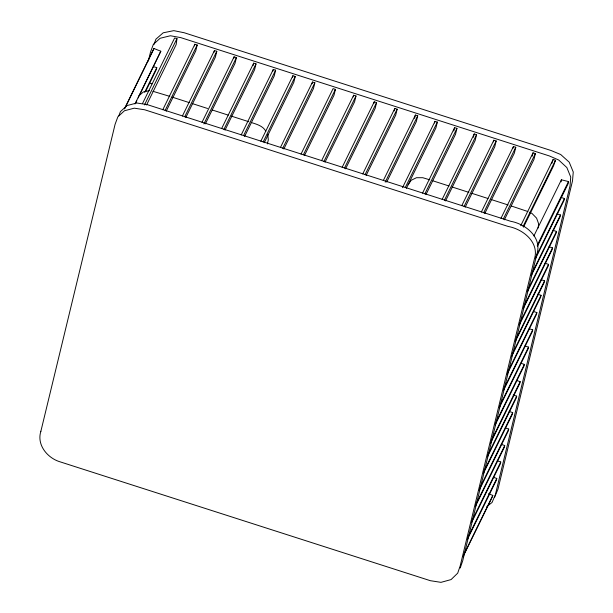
<?xml version="1.0" encoding="UTF-8"?>
<svg xmlns="http://www.w3.org/2000/svg" width="613" height="613" viewBox="0 0 613 613"><rect width="100%" height="100%" fill="white"/><g stroke="black" fill="none" stroke-linecap="round" stroke-linejoin="round"><path stroke-width="0.92" d="M538.153 227.998L538.643 223.806L536.59 218.144L532 213.447L529.54 212.305M142.538 103.49L174.621 37.998L176.981 38.581L176.153 44.611L146.568 104.999M561.117 181.823L561.393 179.816L568.481 181.555L568.205 183.571L537.371 246.51M267.383 143.894L268.31 139.925L267.781 134.293M148.354 61.009L150.507 52.074L153.357 44.389L160.139 38.267L170.414 35.753L180.797 37.631L549.309 155.924L558.727 160.024L566.864 167.571L570.718 177.042L570.052 185.754L495.342 494.768L492.047 502.476L486.806 506.545M153.288 66.541L156.782 67.66L156.307 69.614L145.48 91.728M194.451 45.929L194.857 44.251L197.187 45.002L195.769 50.864L166.184 111.252M214.067 52.22L214.466 50.55L216.795 51.293L215.378 57.162L185.793 117.55M233.676 58.519L234.074 56.84L236.403 57.591L234.986 63.453L205.401 123.841M253.077 65.652L253.682 63.139L256.012 63.882L254.594 69.752L225.009 130.14M272.892 71.108L273.291 69.43L275.62 70.181L274.203 76.043L244.618 136.431M292.501 77.399L292.899 75.728L295.236 76.472L293.811 82.334L264.234 142.729M312.109 83.697L312.515 82.019L314.844 82.77L313.427 88.632L283.842 149.02M301.006 154.116L333.089 88.624L335.418 89.375L334.001 95.237L304.416 155.625M353.264 96.908L353.663 95.23L355.992 95.98L354.575 101.842L324.99 162.23M373.838 103.513L374.244 101.835L376.574 102.586L375.156 108.447L345.571 168.836M394.213 110.953L394.818 108.44L397.147 109.191L395.73 115.052L366.145 175.441M414.587 118.401L415.399 115.045L417.729 115.796L416.311 121.658L386.726 182.046M434.602 123.014L435.008 121.343L437.337 122.087L435.92 127.956L406.335 188.344M453.804 130.99L454.616 127.634L456.946 128.385L455.528 134.247L425.943 194.635M473.412 137.281L474.224 133.933L476.554 134.676L475.136 140.546L445.551 200.934M493.427 141.902L493.833 140.224L496.162 140.975L494.745 146.836L465.16 207.225M513.035 148.193L513.441 146.522L515.771 147.266L514.353 153.135L484.768 213.523M532.237 156.162L533.049 152.813L535.379 153.564L533.961 159.426L504.376 219.814M493.289 477.305L496.783 478.431L496.308 480.385L467.558 539.072M497.266 460.853L500.76 461.972L500.285 463.926L471.535 522.613M501.242 444.394L504.737 445.521L504.269 447.475L475.512 506.162M505.219 427.943L508.713 429.062L508.246 431.016L479.075 490.553M509.204 411.484L512.698 412.61L512.223 414.564L483.473 473.251M513.181 395.033L516.675 396.151L516.2 398.105L487.45 456.792M516.682 380.527L520.176 381.646L519.709 383.608L490.538 443.145M520.858 363.256L524.353 364.383L523.885 366.336L495.128 425.024M525.034 345.993L528.529 347.111L528.054 349.065L499.304 407.76M529.211 328.721L532.705 329.848L532.23 331.802L503.48 390.489M533.387 311.458L536.881 312.576L536.406 314.53L507.242 374.068M537.563 294.186L541.057 295.305L540.582 297.259L511.418 356.804M541.064 279.681L544.559 280.808L544.091 282.762L515.334 341.449M545.049 263.23L548.543 264.349L548.068 266.303L519.318 324.997M549.026 246.771L552.52 247.897L552.045 249.851L523.295 308.538M553.003 230.319L556.497 231.438L556.022 233.392L527.693 291.229M556.979 213.86L560.474 214.987L560.006 216.941L531.249 275.628M560.956 197.409L564.458 198.528L563.983 200.482L535.647 258.318M460.225 568.006L462.738 560.657L536.743 254.564C542.589 237.691 525.87 223.998 510.698 221.293L147.273 104.631L136.799 102.999L126.998 105.589L120.401 111.643L118.861 115.796M139.312 95.636L160.813 51.224L153.963 48.496L124.968 108.217M488.523 493.718L492.806 495.419L492.139 497.304L462.968 556.849M551.8 163.395L553.225 159.357L555.508 160.269L553.508 165.924L523.51 227.162M153.963 44.473L155.917 39.178L163.188 32.803L173.808 30.65L184.26 32.765L551.049 150.507L560.703 154.522L569.216 162.184L573.262 172.031L572.504 180.927L497.971 489.182L494.637 497.212M138.247 97.888L139.12 95.559L143.427 91.935L149.465 90.647M124.378 108.884L153.963 48.496M134.975 103.957L160.813 51.224M135.557 103.291L136.806 100.739M144.699 92.325L156.782 67.66M144.484 104.923L176.981 38.581M162.774 109.742L194.857 44.251M165.104 110.493L197.187 45.002M182.383 116.041L214.466 50.55M184.712 116.784L216.795 51.293M201.991 122.332L234.074 56.84M203.907 123.933L236.403 57.591M221.599 128.63L253.682 63.139M223.929 129.374L256.012 63.882M241.208 134.921L273.291 69.43M243.537 135.672L275.62 70.181M260.816 141.22L292.899 75.728M263.146 141.963L295.236 76.472M280.425 147.511L312.515 82.019M282.754 148.262L314.844 82.77M303.335 154.867L335.418 89.375M321.58 160.721L353.663 95.23M323.909 161.472L355.992 95.98M342.161 167.326L374.244 101.835M344.491 168.077L376.574 102.586M362.735 173.931L394.818 108.44M365.064 174.682L397.147 109.191M383.309 180.536L415.399 115.045M385.225 182.138L417.729 115.796M402.503 187.685L435.008 121.343M405.254 187.586L437.337 122.087M422.533 193.126L454.616 127.634M424.863 193.877L456.946 128.385M442.142 199.424L474.224 133.933M444.471 200.167L476.554 134.676M461.75 205.715L493.833 140.224M464.079 206.466L496.162 140.975M481.358 212.014L513.441 146.522M483.688 212.757L515.771 147.266M500.967 218.305L533.049 152.813M503.296 219.056L535.379 153.564M520.728 225.699L553.225 159.357M523.004 226.611L555.508 160.269M533.892 235.951L561.393 179.816M537.226 245.353L568.481 181.555M535.287 258.065L564.458 198.528M531.724 273.674L560.474 214.987M527.333 290.976L556.497 231.438M523.77 306.584L552.52 247.897M519.372 323.886L548.543 264.349M515.809 339.495L544.559 280.808M512.307 353.992L541.057 295.305M507.71 372.114L536.881 312.576M503.534 389.385L532.705 329.848M499.779 405.798L528.529 347.111M495.603 423.07L524.353 364.383M491.427 440.341L520.176 381.646M487.504 455.689L516.675 396.151M483.941 471.297L512.698 412.61M479.55 488.599L508.713 429.062M475.987 504.208L504.737 445.521M471.589 521.51L500.76 461.972M468.033 537.118L496.783 478.431M463.635 554.957L492.806 495.419M408.151 184.819L411.131 180.314L416.472 177.716L422.755 177.709L429.797 179.824M152.944 91.299L169.816 96.371M149.311 82.993L151.932 83.835M172.176 97.122L189.202 102.593M192.275 103.574L207.592 108.493M212.182 109.965L228.228 115.114M231.277 116.095L248.809 121.726M251.223 122.5C256.609 124.201 262.946 125.918 265.835 131.205M433.008 180.858L449.022 185.992M452.072 186.973L468.876 192.367M471.933 193.348L488.009 198.512M491.082 199.501L508.077 204.957M511.211 205.96L527.908 211.546M40.879 431.268C36.619 444.402 46.711 457.16 58.779 461.413L430.357 580.695L440.985 582.35L451.068 579.584L457.696 573.155L460.202 565.837L534.214 259.728C540.061 242.863 523.341 229.17 508.169 226.465L144.699 109.781L134.27 108.172L124.47 110.754L117.865 116.815L115.098 124.278L40.879 431.268"/></g></svg>
